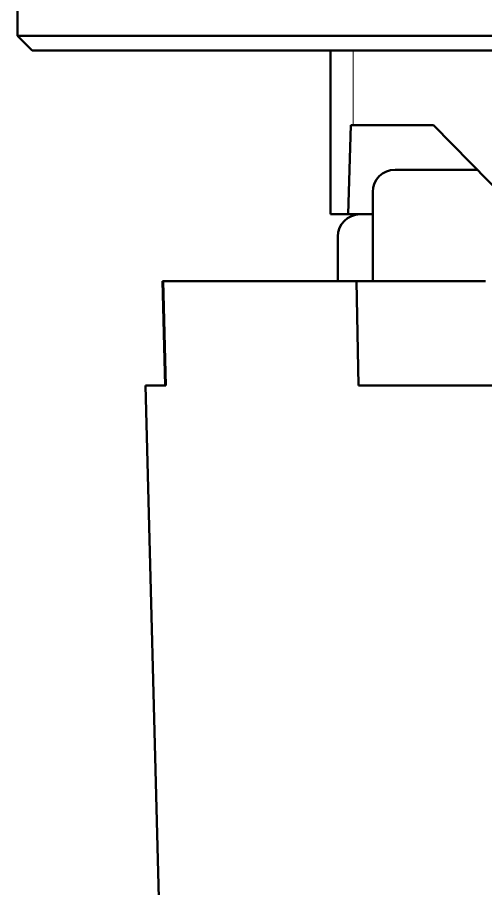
# Paper-space layout 'Layout1' of a CAD drawing. Header units: millimetres. Extents: x 0 to 420, y 0 to 297.
# Drawn here: x 140.48 to 153.06, y 128.9 to 152.31 of the extents above; entities that cross this region are included whole.
import ezdxf

# ---------------------------------------------------------------- set-up
doc = ezdxf.new("R2010")
doc.units = ezdxf.units.MM
doc.layers.add('170', color=7, linetype='Continuous', true_color=0xffffff)

psp = doc.layouts.get("Layout1")

# ---------------------------------------------------------------- linework, layer by layer
at = {"layer": '170', "color": 155, "linetype": 'Continuous', "lineweight": 50}
for p, q in [((140.478, 155.435), (140.478, 151.819)), ((140.478, 151.819), (140.878, 151.419)), ((148.892, 151.419), (148.892, 147.019)), ((149.443, 149.419), (149.373, 147.019)), ((149.446, 149.419), (149.443, 149.419)), ((151.663, 149.419), (151.586, 149.419)), ((154.014, 147.019), (151.663, 149.419)), ((150.031, 147.619), (150.031, 145.219)), ((149.373, 147.019), (148.893, 147.019)), ((150.031, 147.019), (149.373, 147.019)), ((149.092, 146.419), (149.092, 145.219)), ((144.383, 145.219), (144.454, 142.419)), ((144.396, 145.219), (144.383, 145.219)), ((144.467, 142.419), (144.396, 145.219)), ((149.595, 145.219), (149.645, 142.419)), ((149.595, 145.219), (153.065, 145.219)), ((143.923, 142.419), (144.521, 119.549))]:
    psp.add_line(p, q, dxfattribs=at)
at = {"layer": '170', "color": 155, "linetype": 'Continuous', "lineweight": 13}
psp.add_line((149.508, 149.419), (149.508, 151.419), dxfattribs=at)
at = {"layer": '170', "color": 155, "linetype": 'Continuous', "lineweight": 50}
for centre in [(150.631, 147.619), (149.692, 146.419)]:
    psp.add_arc(centre, 0.6, 90, 180, dxfattribs=at)
for points, knots in [([(140.478, 151.819), (140.916, 151.819), (142.214, 151.819), (144.319, 151.819), (147.148, 151.819), (150.588, 151.819), (154.502, 151.819), (158.733, 151.819), (163.114, 151.819), (167.47, 151.819), (171.626, 151.819), (173.578, 151.819)], [0, 0, 0.01324, 0.052442, 0.116044, 0.20151, 0.305435, 0.423676, 0.551522, 0.683876, 0.815465, 0.941044, 1, 1]), ([(173.376, 151.419), (171.46, 151.419), (167.379, 151.419), (163.103, 151.419), (158.801, 151.419), (154.647, 151.419), (152.676, 151.419), (149.048, 151.419), (145.955, 151.419), (143.521, 151.419), (141.842, 151.419), (140.986, 151.419), (140.878, 151.419)], [0, 0, 0.058956, 0.184535, 0.316124, 0.448478, 0.576324, 0.636951, 0.748591, 0.843762, 0.91867, 0.97033, 0.996683, 1, 1]), ([(151.586, 149.419), (150.717, 149.419), (149.612, 149.419), (149.446, 149.419)], [0, 0, 0.405918, 0.922167, 1, 1]), ([(150.631, 148.219), (150.787, 148.219), (151.948, 148.219), (152.839, 148.219)], [0, 0, 0.070819, 0.596503, 1, 1]), ([(149.595, 145.219), (148.161, 145.219), (145.857, 145.219), (144.396, 145.219)], [0, 0, 0.2757, 0.718936, 1, 1]), ([(149.645, 142.419), (151.353, 142.419), (155.225, 142.419), (157.335, 142.419)], [0, 0, 0.222021, 0.725686, 1, 1])]:
    psp.add_open_spline(points, degree=1, knots=knots, dxfattribs=at)
for points in [[(148.893, 147.019), (148.892, 147.019)], [(143.923, 142.419), (144.467, 142.419)]]:
    psp.add_open_spline(points, degree=1, dxfattribs=at)

doc.saveas('drawing.dxf')
